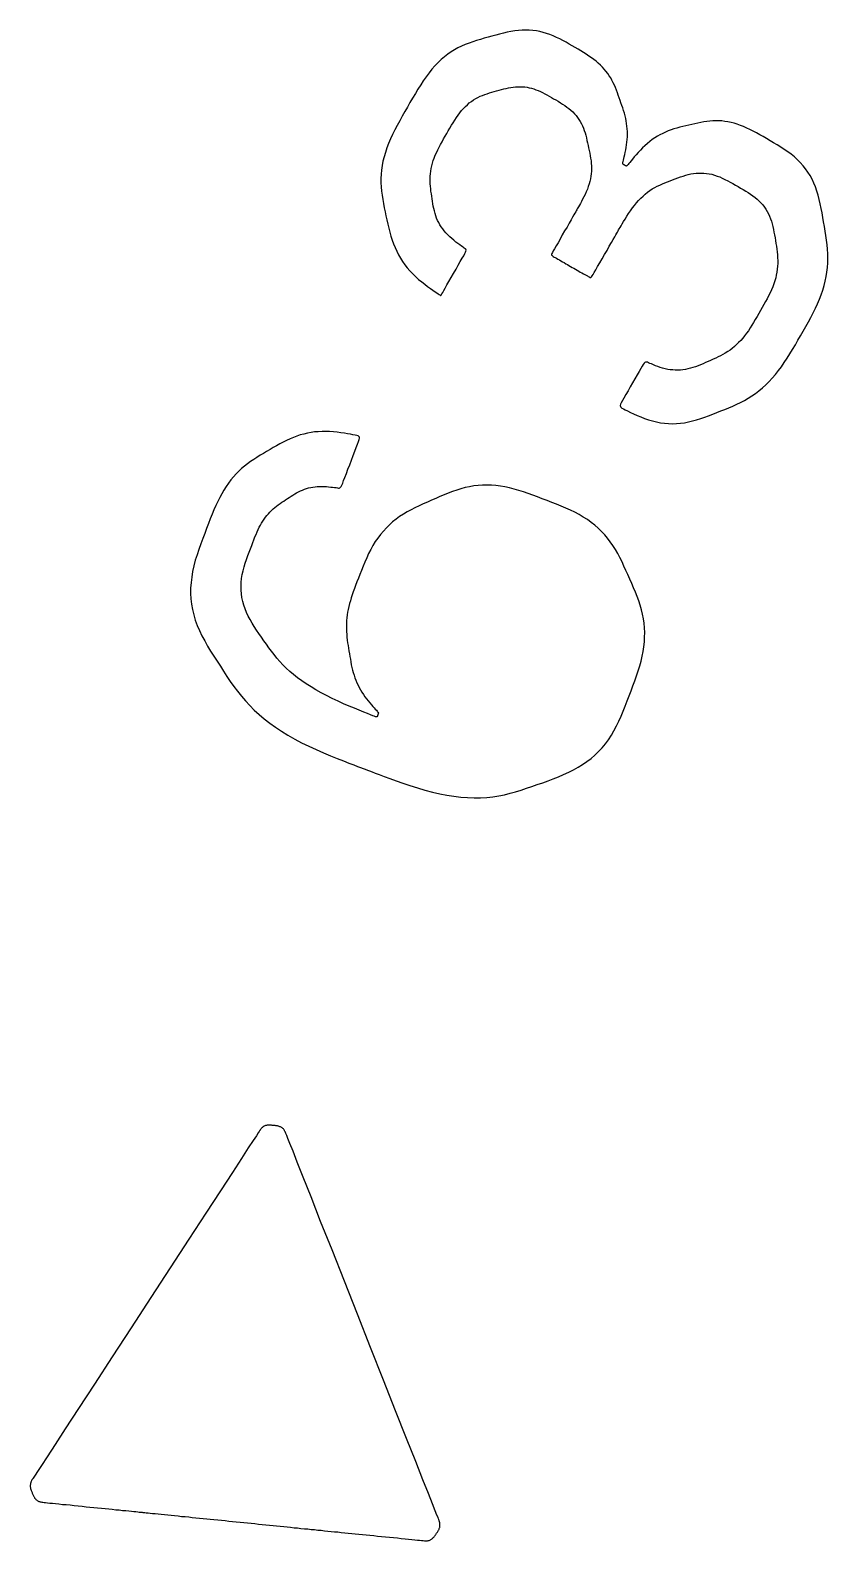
# Model space of a CAD drawing. Extents: x 1 to 47.3, y -47.1 to -0.8.
# Drawn here: x 0.98 to 7.1, y -23.43 to -11.85 of the extents above; entities that cross this region are included whole.
import ezdxf

# ---------------------------------------------------------------- set-up
doc = ezdxf.new("R2010")
doc.units = 0
doc.layers.add('LAYER 1', color=7, linetype='CONTINUOUS')

msp = doc.modelspace()

# ---------------------------------------------------------------- linework, layer by layer
at = {"layer": 'LAYER 1'}
for points in [[(4.163, -13.829), (4.176, -13.805), (4.192, -13.778), (4.209, -13.748), (4.227, -13.716), (4.246, -13.684), (4.263, -13.654), (4.279, -13.625), (4.293, -13.601), (4.305, -13.581), (4.313, -13.565), (4.319, -13.553), (4.322, -13.545), (4.323, -13.538), (4.321, -13.532), (4.316, -13.527), (4.309, -13.522), (4.3, -13.515), (4.288, -13.507), (4.275, -13.498), (4.261, -13.487), (4.245, -13.476), (4.23, -13.463), (4.214, -13.45), (4.198, -13.436), (4.183, -13.421), (4.169, -13.406), (4.156, -13.391), (4.144, -13.375), (4.133, -13.36), (4.122, -13.343), (4.113, -13.327), (4.105, -13.31), (4.097, -13.292), (4.091, -13.275), (4.085, -13.257), (4.08, -13.238), (4.076, -13.22), (4.072, -13.201), (4.069, -13.182), (4.066, -13.163), (4.063, -13.144), (4.06, -13.125), (4.057, -13.106), (4.054, -13.087), (4.052, -13.068), (4.05, -13.049), (4.048, -13.03), (4.048, -13.011), (4.048, -12.991), (4.048, -12.972), (4.05, -12.952), (4.053, -12.932), (4.056, -12.912), (4.061, -12.892), (4.066, -12.872), (4.072, -12.852), (4.079, -12.832), (4.087, -12.811), (4.096, -12.791), (4.106, -12.77), (4.116, -12.749), (4.127, -12.728), (4.139, -12.707), (4.151, -12.686), (4.162, -12.665), (4.175, -12.644), (4.187, -12.623), (4.199, -12.602), (4.211, -12.581), (4.224, -12.561), (4.236, -12.541), (4.249, -12.521), (4.262, -12.503), (4.276, -12.485), (4.289, -12.468), (4.304, -12.452), (4.318, -12.437), (4.333, -12.423), (4.348, -12.41), (4.364, -12.398), (4.38, -12.387), (4.397, -12.376), (4.414, -12.367), (4.431, -12.359), (4.448, -12.352), (4.466, -12.345), (4.484, -12.339), (4.502, -12.333), (4.52, -12.327), (4.539, -12.322), (4.557, -12.317), (4.576, -12.312), (4.594, -12.307), (4.612, -12.302), (4.631, -12.298), (4.649, -12.294), (4.667, -12.291), (4.685, -12.288), (4.703, -12.286), (4.721, -12.285), (4.739, -12.285), (4.756, -12.285), (4.774, -12.287), (4.791, -12.289), (4.808, -12.293), (4.825, -12.297), (4.842, -12.302), (4.859, -12.308), (4.876, -12.315), (4.893, -12.322), (4.909, -12.33), (4.926, -12.339), (4.943, -12.348), (4.96, -12.357), (4.977, -12.367), (4.994, -12.377), (5.011, -12.387), (5.029, -12.397), (5.046, -12.408), (5.063, -12.418), (5.08, -12.429), (5.096, -12.441), (5.112, -12.453), (5.126, -12.466), (5.141, -12.479), (5.154, -12.492), (5.166, -12.506), (5.178, -12.521), (5.188, -12.536), (5.198, -12.552), (5.207, -12.569), (5.215, -12.586), (5.223, -12.603), (5.229, -12.621), (5.235, -12.64), (5.241, -12.658), (5.246, -12.677), (5.25, -12.697), (5.255, -12.716), (5.259, -12.736), (5.263, -12.755), (5.268, -12.775), (5.272, -12.794), (5.275, -12.814), (5.278, -12.833), (5.281, -12.853), (5.283, -12.873), (5.284, -12.892), (5.285, -12.912), (5.284, -12.932), (5.283, -12.952), (5.28, -12.971), (5.277, -12.991), (5.272, -13.011), (5.267, -13.031), (5.26, -13.051), (5.253, -13.071), (5.245, -13.091), (5.236, -13.111), (5.227, -13.13), (5.217, -13.148), (5.208, -13.165), (5.2, -13.18), (5.192, -13.194), (5.186, -13.205), (5.181, -13.214), (5.176, -13.222), (5.172, -13.229), (5.168, -13.236), (5.164, -13.244), (5.158, -13.254), (5.15, -13.268), (5.14, -13.285), (5.128, -13.306), (5.113, -13.332), (5.097, -13.361), (5.079, -13.391), (5.061, -13.422), (5.044, -13.453), (5.028, -13.481), (5.013, -13.506), (5.001, -13.528), (4.992, -13.544), (4.985, -13.556), (4.981, -13.565), (4.979, -13.572), (4.979, -13.576), (4.982, -13.58), (4.986, -13.583), (4.991, -13.586), (4.999, -13.591), (5.007, -13.595), (5.017, -13.601), (5.027, -13.607), (5.039, -13.613), (5.05, -13.62), (5.063, -13.627), (5.075, -13.634), (5.087, -13.642), (5.1, -13.649), (5.112, -13.656), (5.125, -13.663), (5.137, -13.67), (5.15, -13.677), (5.162, -13.684), (5.175, -13.692), (5.187, -13.699), (5.199, -13.706), (5.211, -13.713), (5.223, -13.719), (5.234, -13.726), (5.244, -13.731), (5.253, -13.736), (5.26, -13.741), (5.267, -13.744), (5.272, -13.747), (5.276, -13.748), (5.28, -13.747), (5.285, -13.743), (5.29, -13.735), (5.297, -13.724), (5.306, -13.709), (5.318, -13.689), (5.332, -13.664), (5.349, -13.636), (5.367, -13.604), (5.385, -13.572), (5.404, -13.54), (5.421, -13.509), (5.438, -13.48), (5.452, -13.456), (5.463, -13.436), (5.472, -13.421), (5.479, -13.409), (5.484, -13.4), (5.489, -13.391), (5.493, -13.383), (5.498, -13.375), (5.504, -13.365), (5.512, -13.352), (5.52, -13.336), (5.531, -13.319), (5.542, -13.3), (5.555, -13.279), (5.569, -13.258), (5.583, -13.237), (5.598, -13.215), (5.614, -13.195), (5.63, -13.176), (5.646, -13.157), (5.663, -13.14), (5.68, -13.124), (5.697, -13.109), (5.715, -13.095), (5.733, -13.081), (5.751, -13.069), (5.77, -13.058), (5.789, -13.048), (5.808, -13.039), (5.828, -13.03), (5.848, -13.022), (5.867, -13.014), (5.887, -13.006), (5.907, -12.999), (5.927, -12.991), (5.947, -12.984), (5.967, -12.977), (5.987, -12.97), (6.007, -12.964), (6.027, -12.959), (6.047, -12.954), (6.067, -12.951), (6.087, -12.948), (6.107, -12.947), (6.127, -12.947), (6.147, -12.947), (6.167, -12.95), (6.188, -12.953), (6.208, -12.957), (6.228, -12.963), (6.248, -12.97), (6.268, -12.977), (6.288, -12.986), (6.308, -12.996), (6.329, -13.006), (6.349, -13.017), (6.369, -13.028), (6.389, -13.039), (6.409, -13.051), (6.428, -13.062), (6.448, -13.073), (6.467, -13.085), (6.486, -13.097), (6.505, -13.109), (6.522, -13.121), (6.539, -13.134), (6.555, -13.148), (6.571, -13.162), (6.585, -13.177), (6.598, -13.192), (6.611, -13.208), (6.622, -13.225), (6.632, -13.242), (6.642, -13.26), (6.65, -13.278), (6.658, -13.297), (6.664, -13.317), (6.67, -13.337), (6.675, -13.358), (6.68, -13.379), (6.684, -13.4), (6.688, -13.422), (6.692, -13.444), (6.696, -13.465), (6.699, -13.487), (6.703, -13.509), (6.706, -13.53), (6.709, -13.552), (6.711, -13.574), (6.712, -13.596), (6.713, -13.618), (6.713, -13.64), (6.712, -13.662), (6.709, -13.684), (6.706, -13.706), (6.702, -13.729), (6.697, -13.751), (6.69, -13.774), (6.683, -13.796), (6.674, -13.819), (6.665, -13.842), (6.655, -13.865), (6.643, -13.888), (6.632, -13.911), (6.619, -13.933), (6.607, -13.956), (6.594, -13.979), (6.581, -14.002), (6.568, -14.025), (6.555, -14.048), (6.541, -14.07), (6.528, -14.092), (6.515, -14.114), (6.501, -14.135), (6.488, -14.156), (6.473, -14.175), (6.459, -14.194), (6.444, -14.213), (6.429, -14.23), (6.413, -14.246), (6.397, -14.262), (6.381, -14.277), (6.364, -14.291), (6.347, -14.304), (6.329, -14.316), (6.311, -14.327), (6.293, -14.338), (6.275, -14.348), (6.256, -14.357), (6.237, -14.367), (6.218, -14.375), (6.198, -14.384), (6.179, -14.392), (6.16, -14.4), (6.14, -14.409), (6.121, -14.417), (6.102, -14.424), (6.082, -14.432), (6.063, -14.438), (6.044, -14.444), (6.024, -14.449), (6.005, -14.453), (5.986, -14.456), (5.966, -14.458), (5.947, -14.459), (5.927, -14.459), (5.908, -14.457), (5.888, -14.455), (5.869, -14.452), (5.849, -14.448), (5.83, -14.443), (5.811, -14.437), (5.793, -14.43), (5.775, -14.424), (5.759, -14.417), (5.745, -14.411), (5.732, -14.406), (5.721, -14.401), (5.713, -14.398), (5.706, -14.396), (5.7, -14.396), (5.695, -14.399), (5.689, -14.404), (5.682, -14.414), (5.674, -14.427), (5.664, -14.445), (5.651, -14.468), (5.635, -14.495), (5.618, -14.525), (5.6, -14.556), (5.582, -14.587), (5.565, -14.618), (5.548, -14.646), (5.534, -14.672), (5.522, -14.692), (5.513, -14.708), (5.508, -14.72), (5.505, -14.73), (5.506, -14.737), (5.51, -14.743), (5.518, -14.749), (5.529, -14.755), (5.544, -14.762), (5.562, -14.771), (5.583, -14.782), (5.608, -14.793), (5.634, -14.805), (5.662, -14.817), (5.691, -14.828), (5.722, -14.839), (5.752, -14.848), (5.783, -14.855), (5.814, -14.861), (5.845, -14.865), (5.875, -14.868), (5.906, -14.869), (5.937, -14.868), (5.968, -14.865), (5.998, -14.861), (6.029, -14.855), (6.06, -14.848), (6.091, -14.839), (6.122, -14.829), (6.153, -14.819), (6.183, -14.808), (6.214, -14.796), (6.245, -14.784), (6.276, -14.771), (6.307, -14.759), (6.337, -14.747), (6.368, -14.734), (6.398, -14.72), (6.428, -14.706), (6.457, -14.69), (6.486, -14.674), (6.515, -14.656), (6.542, -14.637), (6.569, -14.616), (6.596, -14.594), (6.622, -14.57), (6.647, -14.545), (6.671, -14.519), (6.695, -14.491), (6.719, -14.462), (6.741, -14.432), (6.763, -14.4), (6.785, -14.367), (6.806, -14.334), (6.827, -14.299), (6.848, -14.265), (6.868, -14.229), (6.888, -14.194), (6.908, -14.159), (6.928, -14.124), (6.948, -14.089), (6.967, -14.054), (6.985, -14.019), (7.002, -13.984), (7.019, -13.95), (7.033, -13.915), (7.047, -13.88), (7.058, -13.845), (7.069, -13.81), (7.077, -13.776), (7.084, -13.741), (7.09, -13.706), (7.094, -13.671), (7.096, -13.636), (7.097, -13.601), (7.096, -13.566), (7.094, -13.531), (7.091, -13.497), (7.087, -13.462), (7.082, -13.427), (7.076, -13.392), (7.071, -13.357), (7.065, -13.322), (7.059, -13.287), (7.053, -13.252), (7.046, -13.218), (7.039, -13.184), (7.031, -13.15), (7.023, -13.117), (7.013, -13.085), (7.002, -13.054), (6.99, -13.024), (6.976, -12.995), (6.961, -12.967), (6.944, -12.941), (6.926, -12.915), (6.907, -12.891), (6.886, -12.867), (6.864, -12.845), (6.841, -12.824), (6.816, -12.803), (6.79, -12.784), (6.763, -12.766), (6.736, -12.748), (6.709, -12.731), (6.681, -12.715), (6.654, -12.699), (6.627, -12.683), (6.601, -12.668), (6.575, -12.654), (6.549, -12.64), (6.524, -12.626), (6.499, -12.614), (6.475, -12.602), (6.451, -12.591), (6.427, -12.582), (6.403, -12.573), (6.379, -12.566), (6.355, -12.559), (6.331, -12.554), (6.308, -12.551), (6.284, -12.548), (6.261, -12.546), (6.237, -12.546), (6.214, -12.547), (6.191, -12.549), (6.168, -12.551), (6.145, -12.555), (6.122, -12.559), (6.099, -12.564), (6.076, -12.569), (6.053, -12.574), (6.03, -12.579), (6.007, -12.584), (5.985, -12.59), (5.962, -12.596), (5.939, -12.602), (5.917, -12.609), (5.895, -12.616), (5.873, -12.624), (5.852, -12.633), (5.831, -12.643), (5.81, -12.653), (5.79, -12.665), (5.77, -12.678), (5.751, -12.691), (5.732, -12.706), (5.713, -12.721), (5.695, -12.738), (5.677, -12.755), (5.66, -12.773), (5.643, -12.79), (5.628, -12.808), (5.613, -12.824), (5.6, -12.84), (5.589, -12.854), (5.579, -12.866), (5.572, -12.875), (5.566, -12.882), (5.561, -12.888), (5.558, -12.891), (5.556, -12.893), (5.554, -12.894), (5.552, -12.894), (5.551, -12.893), (5.549, -12.892), (5.546, -12.891), (5.544, -12.889), (5.541, -12.888), (5.538, -12.886), (5.535, -12.884), (5.532, -12.883), (5.53, -12.881), (5.528, -12.88), (5.526, -12.879), (5.525, -12.878), (5.525, -12.876), (5.525, -12.874), (5.525, -12.87), (5.526, -12.865), (5.528, -12.858), (5.53, -12.848), (5.533, -12.836), (5.536, -12.822), (5.54, -12.806), (5.544, -12.789), (5.547, -12.77), (5.551, -12.751), (5.554, -12.73), (5.557, -12.71), (5.558, -12.689), (5.56, -12.669), (5.56, -12.648), (5.56, -12.628), (5.559, -12.608), (5.557, -12.588), (5.554, -12.567), (5.551, -12.547), (5.547, -12.528), (5.542, -12.508), (5.537, -12.488), (5.531, -12.468), (5.525, -12.448), (5.518, -12.429), (5.511, -12.409), (5.505, -12.39), (5.497, -12.37), (5.49, -12.35), (5.483, -12.331), (5.476, -12.311), (5.468, -12.292), (5.46, -12.273), (5.451, -12.255), (5.442, -12.236), (5.432, -12.218), (5.421, -12.201), (5.409, -12.184), (5.396, -12.167), (5.383, -12.151), (5.369, -12.135), (5.353, -12.12), (5.337, -12.105), (5.32, -12.09), (5.303, -12.077), (5.284, -12.063), (5.265, -12.05), (5.245, -12.037), (5.224, -12.024), (5.203, -12.011), (5.182, -11.998), (5.159, -11.985), (5.137, -11.972), (5.113, -11.958), (5.09, -11.945), (5.066, -11.932), (5.042, -11.919), (5.017, -11.907), (4.992, -11.896), (4.966, -11.886), (4.941, -11.877), (4.915, -11.869), (4.889, -11.863), (4.862, -11.858), (4.835, -11.855), (4.808, -11.853), (4.78, -11.852), (4.753, -11.853), (4.725, -11.855), (4.696, -11.858), (4.667, -11.863), (4.639, -11.868), (4.609, -11.875), (4.58, -11.882), (4.551, -11.89), (4.521, -11.898), (4.492, -11.906), (4.462, -11.914), (4.433, -11.923), (4.404, -11.932), (4.374, -11.941), (4.346, -11.951), (4.317, -11.962), (4.289, -11.974), (4.261, -11.988), (4.234, -12.003), (4.208, -12.019), (4.182, -12.037), (4.157, -12.057), (4.132, -12.078), (4.108, -12.101), (4.084, -12.126), (4.061, -12.152), (4.039, -12.18), (4.017, -12.209), (3.995, -12.239), (3.975, -12.271), (3.954, -12.304), (3.934, -12.337), (3.913, -12.372), (3.893, -12.406), (3.873, -12.441), (3.853, -12.476), (3.833, -12.511), (3.814, -12.547), (3.794, -12.582), (3.776, -12.617), (3.759, -12.652), (3.743, -12.686), (3.728, -12.721), (3.715, -12.755), (3.704, -12.79), (3.694, -12.823), (3.686, -12.857), (3.679, -12.89), (3.675, -12.924), (3.671, -12.957), (3.67, -12.989), (3.67, -13.022), (3.672, -13.054), (3.674, -13.086), (3.679, -13.118), (3.684, -13.15), (3.69, -13.181), (3.696, -13.213), (3.703, -13.244), (3.709, -13.276), (3.716, -13.307), (3.724, -13.338), (3.731, -13.37), (3.739, -13.4), (3.747, -13.431), (3.757, -13.461), (3.767, -13.49), (3.779, -13.519), (3.791, -13.546), (3.805, -13.574), (3.82, -13.6), (3.836, -13.625), (3.854, -13.65), (3.872, -13.674), (3.892, -13.697), (3.914, -13.72), (3.936, -13.741), (3.959, -13.762), (3.983, -13.781), (4.006, -13.8), (4.028, -13.817), (4.049, -13.832), (4.068, -13.845), (4.085, -13.857), (4.098, -13.866), (4.109, -13.873), (4.116, -13.879), (4.122, -13.882), (4.126, -13.885), (4.128, -13.886), (4.129, -13.887), (4.129, -13.887), (4.129, -13.887), (4.129, -13.887), (4.13, -13.886), (4.131, -13.884), (4.134, -13.879), (4.138, -13.872), (4.144, -13.862), (4.152, -13.848)], [(4.065, -17.693), (4.121, -17.706), (4.176, -17.717), (4.23, -17.725), (4.283, -17.731), (4.334, -17.735), (4.384, -17.737), (4.433, -17.737), (4.481, -17.734), (4.527, -17.729), (4.573, -17.722), (4.617, -17.713), (4.66, -17.702), (4.703, -17.69), (4.745, -17.677), (4.787, -17.664), (4.828, -17.649), (4.869, -17.635), (4.911, -17.621), (4.952, -17.606), (4.992, -17.591), (5.032, -17.575), (5.071, -17.559), (5.11, -17.541), (5.147, -17.523), (5.183, -17.503), (5.217, -17.482), (5.25, -17.459), (5.281, -17.435), (5.311, -17.409), (5.339, -17.382), (5.366, -17.353), (5.391, -17.323), (5.415, -17.291), (5.437, -17.257), (5.457, -17.222), (5.477, -17.186), (5.495, -17.149), (5.512, -17.111), (5.528, -17.072), (5.544, -17.033), (5.559, -16.994), (5.574, -16.955), (5.589, -16.916), (5.603, -16.878), (5.618, -16.839), (5.631, -16.801), (5.643, -16.763), (5.655, -16.726), (5.665, -16.688), (5.674, -16.651), (5.681, -16.614), (5.687, -16.578), (5.69, -16.542), (5.692, -16.506), (5.693, -16.47), (5.691, -16.434), (5.688, -16.399), (5.683, -16.364), (5.676, -16.33), (5.668, -16.295), (5.658, -16.261), (5.647, -16.227), (5.635, -16.194), (5.622, -16.16), (5.608, -16.127), (5.593, -16.093), (5.579, -16.06), (5.564, -16.026), (5.549, -15.993), (5.534, -15.96), (5.519, -15.927), (5.503, -15.895), (5.486, -15.864), (5.468, -15.833), (5.449, -15.803), (5.429, -15.774), (5.408, -15.746), (5.386, -15.72), (5.362, -15.694), (5.336, -15.67), (5.31, -15.647), (5.282, -15.625), (5.253, -15.604), (5.222, -15.585), (5.19, -15.566), (5.157, -15.548), (5.123, -15.532), (5.088, -15.516), (5.053, -15.501), (5.017, -15.486), (4.98, -15.472), (4.944, -15.458), (4.907, -15.444), (4.871, -15.43), (4.835, -15.417), (4.799, -15.404), (4.763, -15.392), (4.727, -15.38), (4.692, -15.37), (4.656, -15.361), (4.621, -15.353), (4.587, -15.347), (4.552, -15.343), (4.518, -15.34), (4.483, -15.339), (4.45, -15.34), (4.416, -15.342), (4.383, -15.346), (4.349, -15.352), (4.316, -15.359), (4.284, -15.368), (4.251, -15.378), (4.219, -15.389), (4.186, -15.401), (4.154, -15.414), (4.122, -15.428), (4.09, -15.441), (4.058, -15.455), (4.026, -15.469), (3.994, -15.484), (3.963, -15.498), (3.931, -15.513), (3.901, -15.529), (3.871, -15.545), (3.842, -15.563), (3.813, -15.581), (3.786, -15.601), (3.76, -15.621), (3.735, -15.644), (3.712, -15.667), (3.689, -15.692), (3.667, -15.717), (3.647, -15.745), (3.627, -15.773), (3.609, -15.803), (3.592, -15.833), (3.576, -15.865), (3.561, -15.897), (3.546, -15.929), (3.533, -15.961), (3.52, -15.993), (3.508, -16.024), (3.497, -16.053), (3.486, -16.081), (3.476, -16.108), (3.467, -16.133), (3.458, -16.157), (3.45, -16.181), (3.443, -16.204), (3.436, -16.226), (3.43, -16.248), (3.424, -16.27), (3.419, -16.292), (3.415, -16.313), (3.412, -16.335), (3.409, -16.356), (3.407, -16.378), (3.406, -16.399), (3.406, -16.421), (3.406, -16.442), (3.407, -16.463), (3.408, -16.485), (3.41, -16.506), (3.412, -16.527), (3.415, -16.548), (3.418, -16.569), (3.422, -16.59), (3.425, -16.611), (3.428, -16.632), (3.432, -16.653), (3.436, -16.674), (3.439, -16.695), (3.443, -16.716), (3.448, -16.737), (3.453, -16.757), (3.458, -16.777), (3.464, -16.797), (3.471, -16.816), (3.478, -16.836), (3.486, -16.855), (3.495, -16.873), (3.504, -16.892), (3.514, -16.91), (3.525, -16.927), (3.536, -16.945), (3.548, -16.962), (3.56, -16.978), (3.573, -16.994), (3.585, -17.009), (3.597, -17.024), (3.608, -17.036), (3.618, -17.048), (3.627, -17.058), (3.635, -17.066), (3.641, -17.072), (3.645, -17.077), (3.648, -17.081), (3.65, -17.084), (3.651, -17.086), (3.651, -17.088), (3.651, -17.089), (3.65, -17.091), (3.649, -17.093), (3.648, -17.096), (3.647, -17.099), (3.646, -17.102), (3.645, -17.105), (3.644, -17.108), (3.643, -17.111), (3.642, -17.113), (3.641, -17.115), (3.64, -17.117), (3.638, -17.117), (3.635, -17.117), (3.629, -17.115), (3.619, -17.112), (3.607, -17.107), (3.589, -17.1), (3.566, -17.091), (3.538, -17.079), (3.504, -17.066), (3.467, -17.05), (3.427, -17.033), (3.384, -17.015), (3.341, -16.995), (3.297, -16.975), (3.253, -16.953), (3.212, -16.931), (3.172, -16.909), (3.134, -16.887), (3.097, -16.864), (3.063, -16.84), (3.03, -16.816), (3, -16.792), (2.971, -16.768), (2.944, -16.743), (2.918, -16.717), (2.895, -16.691), (2.872, -16.665), (2.851, -16.639), (2.831, -16.612), (2.811, -16.586), (2.792, -16.559), (2.773, -16.532), (2.754, -16.505), (2.735, -16.478), (2.717, -16.451), (2.699, -16.424), (2.682, -16.397), (2.667, -16.37), (2.652, -16.343), (2.639, -16.315), (2.628, -16.287), (2.618, -16.259), (2.61, -16.231), (2.604, -16.202), (2.6, -16.174), (2.598, -16.145), (2.598, -16.115), (2.599, -16.086), (2.602, -16.056), (2.607, -16.026), (2.614, -15.996), (2.622, -15.967), (2.63, -15.937), (2.64, -15.909), (2.65, -15.88), (2.659, -15.853), (2.669, -15.827), (2.679, -15.803), (2.688, -15.78), (2.696, -15.758), (2.704, -15.737), (2.713, -15.717), (2.721, -15.698), (2.729, -15.68), (2.737, -15.663), (2.746, -15.646), (2.755, -15.63), (2.765, -15.615), (2.775, -15.6), (2.785, -15.586), (2.796, -15.572), (2.807, -15.559), (2.819, -15.546), (2.831, -15.534), (2.844, -15.522), (2.856, -15.511), (2.87, -15.501), (2.883, -15.491), (2.897, -15.481), (2.911, -15.471), (2.925, -15.462), (2.939, -15.452), (2.953, -15.443), (2.967, -15.434), (2.981, -15.425), (2.995, -15.416), (3.01, -15.407), (3.024, -15.399), (3.039, -15.391), (3.054, -15.384), (3.069, -15.377), (3.084, -15.371), (3.1, -15.366), (3.116, -15.361), (3.132, -15.357), (3.148, -15.354), (3.165, -15.352), (3.182, -15.35), (3.199, -15.349), (3.217, -15.349), (3.235, -15.35), (3.252, -15.351), (3.269, -15.352), (3.285, -15.354), (3.3, -15.355), (3.314, -15.357), (3.326, -15.359), (3.337, -15.361), (3.345, -15.362), (3.351, -15.362), (3.356, -15.36), (3.361, -15.356), (3.366, -15.349), (3.371, -15.339), (3.377, -15.324), (3.384, -15.305), (3.394, -15.28), (3.405, -15.251), (3.417, -15.218), (3.431, -15.183), (3.444, -15.148), (3.457, -15.113), (3.47, -15.08), (3.481, -15.05), (3.491, -15.026), (3.498, -15.006), (3.503, -14.991), (3.505, -14.98), (3.505, -14.972), (3.502, -14.967), (3.496, -14.963), (3.486, -14.96), (3.473, -14.957), (3.456, -14.954), (3.437, -14.95), (3.414, -14.946), (3.39, -14.942), (3.363, -14.938), (3.335, -14.934), (3.306, -14.931), (3.277, -14.929), (3.248, -14.928), (3.219, -14.928), (3.19, -14.93), (3.162, -14.932), (3.134, -14.936), (3.106, -14.941), (3.079, -14.948), (3.052, -14.955), (3.025, -14.964), (2.999, -14.974), (2.973, -14.985), (2.947, -14.998), (2.921, -15.01), (2.896, -15.024), (2.87, -15.038), (2.845, -15.052), (2.82, -15.067), (2.794, -15.082), (2.769, -15.096), (2.744, -15.111), (2.719, -15.127), (2.695, -15.142), (2.671, -15.159), (2.647, -15.176), (2.624, -15.194), (2.602, -15.213), (2.58, -15.233), (2.559, -15.254), (2.539, -15.277), (2.52, -15.3), (2.501, -15.325), (2.483, -15.351), (2.466, -15.378), (2.45, -15.406), (2.434, -15.435), (2.419, -15.465), (2.404, -15.497), (2.39, -15.53), (2.376, -15.563), (2.362, -15.598), (2.348, -15.634), (2.333, -15.672), (2.319, -15.71), (2.304, -15.75), (2.289, -15.79), (2.274, -15.832), (2.26, -15.874), (2.247, -15.916), (2.236, -15.959), (2.226, -16.002), (2.219, -16.044), (2.214, -16.087), (2.211, -16.129), (2.211, -16.171), (2.213, -16.212), (2.218, -16.253), (2.225, -16.294), (2.235, -16.335), (2.247, -16.375), (2.262, -16.415), (2.279, -16.455), (2.298, -16.494), (2.319, -16.534), (2.341, -16.573), (2.364, -16.612), (2.389, -16.651), (2.414, -16.69), (2.439, -16.728), (2.464, -16.767), (2.489, -16.806), (2.515, -16.844), (2.542, -16.883), (2.57, -16.92), (2.6, -16.957), (2.631, -16.994), (2.664, -17.03), (2.699, -17.065), (2.736, -17.099), (2.776, -17.132), (2.818, -17.165), (2.862, -17.196), (2.909, -17.227), (2.957, -17.257), (3.009, -17.286), (3.062, -17.314), (3.117, -17.341), (3.173, -17.367), (3.229, -17.391), (3.283, -17.414), (3.335, -17.435), (3.382, -17.454), (3.425, -17.47), (3.462, -17.484), (3.491, -17.496), (3.514, -17.505), (3.533, -17.512), (3.55, -17.518), (3.566, -17.524), (3.583, -17.53), (3.602, -17.538), (3.626, -17.547), (3.657, -17.559), (3.694, -17.573), (3.738, -17.589), (3.786, -17.606), (3.838, -17.625), (3.893, -17.643), (3.95, -17.661), (4.008, -17.678)], [(2.062, -23.237), (2.088, -23.239), (2.115, -23.242), (2.142, -23.245), (2.169, -23.247), (2.196, -23.25), (2.223, -23.253), (2.251, -23.256), (2.278, -23.258), (2.306, -23.261), (2.334, -23.264), (2.362, -23.267), (2.39, -23.27), (2.419, -23.273), (2.447, -23.275), (2.476, -23.278), (2.504, -23.281), (2.533, -23.284), (2.561, -23.287), (2.59, -23.29), (2.618, -23.293), (2.647, -23.296), (2.675, -23.298), (2.704, -23.301), (2.732, -23.304), (2.76, -23.307), (2.788, -23.31), (2.816, -23.312), (2.843, -23.315), (2.87, -23.318), (2.898, -23.321), (2.925, -23.324), (2.952, -23.326), (2.978, -23.329), (3.005, -23.332), (3.031, -23.334), (3.057, -23.337), (3.083, -23.34), (3.109, -23.342), (3.135, -23.345), (3.161, -23.347), (3.186, -23.35), (3.212, -23.352), (3.238, -23.355), (3.263, -23.358), (3.289, -23.36), (3.314, -23.363), (3.34, -23.365), (3.366, -23.368), (3.393, -23.371), (3.419, -23.373), (3.446, -23.376), (3.473, -23.379), (3.501, -23.382), (3.528, -23.384), (3.557, -23.387), (3.586, -23.39), (3.615, -23.393), (3.644, -23.396), (3.674, -23.399), (3.704, -23.402), (3.735, -23.405), (3.766, -23.408), (3.796, -23.411), (3.826, -23.414), (3.855, -23.417), (3.882, -23.42), (3.907, -23.422), (3.93, -23.425), (3.95, -23.427), (3.967, -23.428), (3.981, -23.43), (3.993, -23.431), (4.003, -23.432), (4.011, -23.432), (4.017, -23.432), (4.023, -23.432), (4.028, -23.432), (4.032, -23.431), (4.037, -23.43), (4.041, -23.429), (4.045, -23.427), (4.049, -23.425), (4.053, -23.423), (4.057, -23.421), (4.061, -23.418), (4.065, -23.415), (4.068, -23.412), (4.072, -23.408), (4.075, -23.405), (4.078, -23.401), (4.082, -23.397), (4.085, -23.392), (4.088, -23.388), (4.091, -23.384), (4.094, -23.379), (4.097, -23.375), (4.101, -23.37), (4.104, -23.366), (4.106, -23.361), (4.109, -23.357), (4.112, -23.352), (4.114, -23.348), (4.116, -23.343), (4.118, -23.339), (4.12, -23.334), (4.121, -23.33), (4.122, -23.325), (4.123, -23.321), (4.123, -23.316), (4.123, -23.312), (4.123, -23.307), (4.123, -23.302), (4.122, -23.298), (4.121, -23.293), (4.12, -23.289), (4.119, -23.285), (4.117, -23.281), (4.116, -23.277), (4.115, -23.273), (4.114, -23.27), (4.113, -23.268), (4.111, -23.264), (4.108, -23.255), (4.1, -23.236), (4.087, -23.202), (4.065, -23.148), (4.035, -23.071), (3.992, -22.964), (3.937, -22.824), (3.867, -22.647), (3.783, -22.436), (3.69, -22.201), (3.591, -21.951), (3.49, -21.695), (3.39, -21.442), (3.295, -21.202), (3.208, -20.984), (3.134, -20.796), (3.075, -20.646), (3.029, -20.531), (2.996, -20.446), (2.972, -20.387), (2.957, -20.348), (2.948, -20.325), (2.943, -20.314), (2.941, -20.309), (2.94, -20.307), (2.939, -20.304), (2.938, -20.301), (2.936, -20.298), (2.934, -20.294), (2.932, -20.29), (2.93, -20.286), (2.928, -20.283), (2.925, -20.279), (2.922, -20.275), (2.919, -20.272), (2.916, -20.269), (2.912, -20.266), (2.908, -20.264), (2.904, -20.262), (2.9, -20.26), (2.896, -20.258), (2.891, -20.256), (2.886, -20.255), (2.881, -20.253), (2.876, -20.252), (2.871, -20.252), (2.865, -20.251), (2.859, -20.25), (2.854, -20.249), (2.848, -20.249), (2.842, -20.248), (2.837, -20.248), (2.831, -20.247), (2.826, -20.247), (2.82, -20.246), (2.815, -20.246), (2.809, -20.246), (2.804, -20.247), (2.799, -20.247), (2.794, -20.248), (2.79, -20.249), (2.785, -20.25), (2.781, -20.251), (2.776, -20.253), (2.772, -20.255), (2.769, -20.257), (2.765, -20.26), (2.761, -20.263), (2.758, -20.266), (2.755, -20.269), (2.752, -20.272), (2.749, -20.276), (2.747, -20.279), (2.745, -20.282), (2.743, -20.285), (2.741, -20.287), (2.74, -20.289), (2.737, -20.294), (2.729, -20.305), (2.715, -20.327), (2.69, -20.365), (2.653, -20.421), (2.601, -20.501), (2.531, -20.609), (2.44, -20.749), (2.327, -20.922), (2.197, -21.121), (2.055, -21.34), (1.906, -21.568), (1.755, -21.799), (1.609, -22.023), (1.473, -22.232), (1.351, -22.418), (1.25, -22.574), (1.171, -22.695), (1.111, -22.788), (1.067, -22.855), (1.037, -22.9), (1.019, -22.929), (1.008, -22.945), (1.003, -22.952), (1.002, -22.955), (1, -22.957), (0.998, -22.96), (0.996, -22.963), (0.994, -22.966), (0.992, -22.97), (0.99, -22.974), (0.988, -22.978), (0.986, -22.982), (0.985, -22.987), (0.983, -22.991), (0.982, -22.996), (0.982, -23), (0.981, -23.005), (0.981, -23.009), (0.981, -23.014), (0.981, -23.019), (0.982, -23.024), (0.983, -23.028), (0.984, -23.033), (0.985, -23.038), (0.987, -23.043), (0.989, -23.048), (0.991, -23.053), (0.993, -23.058), (0.995, -23.063), (0.997, -23.068), (0.999, -23.073), (1.001, -23.077), (1.003, -23.082), (1.005, -23.087), (1.008, -23.092), (1.01, -23.096), (1.013, -23.101), (1.015, -23.105), (1.018, -23.109), (1.021, -23.112), (1.024, -23.116), (1.028, -23.119), (1.031, -23.122), (1.035, -23.124), (1.039, -23.127), (1.043, -23.129), (1.047, -23.131), (1.052, -23.132), (1.057, -23.133), (1.062, -23.135), (1.069, -23.136), (1.077, -23.137), (1.087, -23.138), (1.099, -23.139), (1.114, -23.141), (1.132, -23.143), (1.152, -23.145), (1.175, -23.147), (1.201, -23.15), (1.228, -23.153), (1.257, -23.155), (1.287, -23.158), (1.318, -23.162), (1.349, -23.165), (1.379, -23.168), (1.41, -23.171), (1.439, -23.174), (1.469, -23.177), (1.498, -23.18), (1.527, -23.183), (1.555, -23.185), (1.583, -23.188), (1.61, -23.191), (1.637, -23.194), (1.664, -23.196), (1.689, -23.199), (1.714, -23.201), (1.736, -23.204), (1.757, -23.206), (1.776, -23.208), (1.792, -23.209), (1.806, -23.211), (1.816, -23.212), (1.825, -23.213), (1.832, -23.213), (1.839, -23.214), (1.845, -23.215), (1.853, -23.215), (1.861, -23.216), (1.871, -23.217), (1.885, -23.219), (1.9, -23.22), (1.919, -23.222), (1.939, -23.224), (1.962, -23.226), (1.985, -23.229), (2.01, -23.231), (2.036, -23.234)]]:
    msp.add_lwpolyline(points, close=True, dxfattribs=at)

doc.saveas('drawing.dxf')
